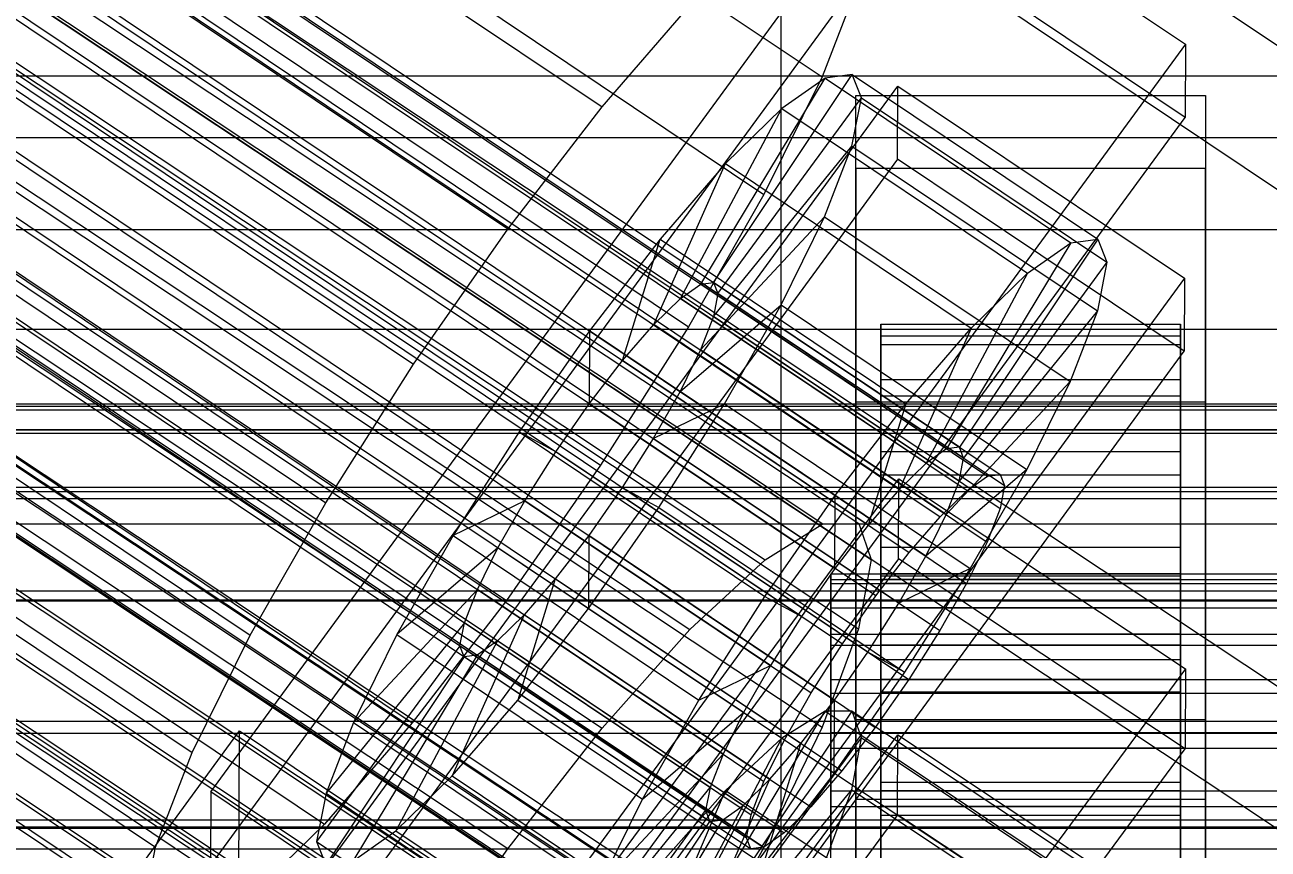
# Model space of a CAD drawing. Header units: millimetres. Extents: x -191664 to 191490, y -197311 to 10263.
# Drawn here: x -180.25 to -130.5, y -28994.79 to -28961.81 of the extents above; entities that cross this region are included whole.
import ezdxf

# ---------------------------------------------------------------- set-up
doc = ezdxf.new("R2010")
doc.units = ezdxf.units.MM
for name, color, linetype, lineweight in [('COTAS_USUARIO', 1, 'Continuous', 0), ('frontal_C01', 7, 'Continuous', 0), ('frontal_C01-mix', 7, 'Continuous', 0), ('frontal_C02', 7, 'Continuous', 0), ('frontal_C03', 7, 'Continuous', 0), ('frontal_secador', 7, 'Continuous', 0)]:
    doc.layers.add(name, color=color, linetype=linetype, lineweight=lineweight)
doc.dimstyles.new('PLANTA_100', dxfattribs={"dimtxt": 250, "dimasz": 150, "dimexe": 150, "dimexo": 80, "dimgap": 100, "dimtad": 1, "dimtih": 1, "dimtoh": 1, "dimdec": 1, "dimdsep": 46, "dimcen": 0.09, "dimclrd": 1, "dimclre": 1, "dimclrt": 1, "dimadec": 0, "dimazin": 0, "dimtfac": 1, "dimtdec": 4, "dimtofl": 0, "dimtmove": 0, "dimatfit": 3, "dimfxl": 1, "dimtolj": 1, "dimtzin": 0, "dimarcsym": 0})

# ---------------------------------------------------------------- blocks, each defined once
blk = doc.blocks.new('*D109')
at = {"layer": 'COTAS_USUARIO', "color": 1, "lineweight": -2, "transparency": 16777216}
for p, q in [((-80, -28700), (-1350, -28700)), ((-1200, -31850), (-1200, -28850)), ((-80, -32000), (-1350, -32000))]:
    blk.add_line(p, q, dxfattribs=at)
at = {"layer": 'COTAS_USUARIO', "color": 1, "transparency": 16777216}
for points in [[(-1225, -28850), (-1175, -28850), (-1200, -28700)], [(-1225, -31850), (-1175, -31850), (-1200, -32000)]]:
    blk.add_solid(points, dxfattribs=at)
at = {"layer": 'Defpoints', "color": 0, "transparency": 16777216}
for p in [(-1200, -28700), (0, -28700), (0, -32000)]:
    blk.add_point(p, dxfattribs=at)
blk = doc.blocks.new('*D111')
at = {"layer": 'COTAS_USUARIO', "color": 1, "lineweight": -2, "transparency": 16777216}
for p, q in [((-80, -27700), (-1350, -27700)), ((-1200, -31850), (-1200, -27850)), ((-80, -32000), (-1350, -32000))]:
    blk.add_line(p, q, dxfattribs=at)
at = {"layer": 'COTAS_USUARIO', "color": 1, "transparency": 16777216}
for points in [[(-1225, -27850), (-1175, -27850), (-1200, -27700)], [(-1225, -31850), (-1175, -31850), (-1200, -32000)]]:
    blk.add_solid(points, dxfattribs=at)
at = {"layer": 'Defpoints', "color": 0, "transparency": 16777216}
for p in [(-1200, -27700), (0, -27700), (0, -32000)]:
    blk.add_point(p, dxfattribs=at)

msp = doc.modelspace()

# ---------------------------------------------------------------- linework, layer by layer
at = {"layer": 'frontal_C01', "color": 252, "true_color": 0x83939a}
for p, q in [((-332.629, -28859.442), (-148.32, -28981.773)), ((-331.181, -28859.435), (-146.872, -28981.766)), ((-334.938, -28860.889), (-150.629, -28983.22)), ((-330.692, -28860.868), (-146.383, -28983.199)), ((-337.95, -28863.678), (-153.641, -28986.009)), ((-331.197, -28863.644), (-146.887, -28985.976)), ((-341.461, -28867.618), (-157.152, -28989.949)), ((-332.659, -28867.574), (-148.35, -28989.906)), ((-160.922, -28994.772), (-345.231, -28872.441)), ((-334.981, -28872.39), (-150.672, -28994.721)), ((-349.002, -28877.818), (-164.693, -29000.15)), ((-338.003, -28877.764), (-153.694, -29000.095)), ((-341.52, -28883.329), (-157.211, -29005.66)), ((-150.629, -28983.22), (-148.32, -28981.773)), ((-148.32, -28981.773), (-146.872, -28981.766)), ((-146.872, -28981.766), (-146.383, -28983.199)), ((-153.641, -28986.009), (-150.629, -28983.22)), ((-146.383, -28983.199), (-146.887, -28985.976)), ((-157.152, -28989.949), (-153.641, -28986.009)), ((-146.887, -28985.976), (-148.35, -28989.906)), ((-160.922, -28994.772), (-157.152, -28989.949)), ((-148.35, -28989.906), (-150.672, -28994.721)), ((-164.693, -29000.15), (-160.922, -28994.772)), ((-150.672, -28994.721), (-153.694, -29000.095))]:
    msp.add_line(p, q, dxfattribs=at)
at = {"layer": 'frontal_C01', "color": 9, "true_color": 0xbac6cb}
for p, q in [((-355.53, -28863.299), (-141.731, -29005.204)), ((-355.017, -28863.297), (-141.218, -29005.201)), ((-356.348, -28863.812), (-142.549, -29005.717)), ((-354.844, -28863.805), (-141.045, -29005.709)), ((-357.415, -28864.8), (-143.617, -29006.705)), ((-355.022, -28864.788), (-141.224, -29006.693)), ((-358.659, -28866.196), (-144.861, -29008.101)), ((-355.541, -28866.181), (-141.742, -29008.085)), ((-146.196, -29009.81), (-359.995, -28867.905)), ((-356.363, -28867.887), (-142.565, -29009.792)), ((-361.332, -28869.811), (-147.533, -29011.715)), ((-357.434, -28869.791), (-143.635, -29011.696)), ((-362.578, -28871.783), (-148.779, -29013.687)), ((-358.68, -28871.763), (-144.881, -29013.668)), ((-360.017, -28873.669), (-146.218, -29015.573))]:
    msp.add_line(p, q, dxfattribs=at)
at = {"layer": 'frontal_C01', "color": 139, "true_color": 0x345e4e}
for p, q in [((-130, -28988.369), (-228.298, -28923.125)), ((-228.298, -28928.813), (-130, -28994.056))]:
    msp.add_line(p, q, dxfattribs=at)
at = {"layer": 'frontal_C01', "color": 139, "true_color": 0x354b57}
for p, q in [((-450, -28966.322), (450, -28966.322)), ((-172.809, -29017.208), (-145.277, -28979.969)), ((-145.289, -28983.17), (-145.277, -28979.969)), ((-145.277, -28979.969), (-133.809, -28987.58)), ((-145.289, -28983.17), (-172.821, -29020.409)), ((-133.821, -28990.782), (-145.289, -28983.17)), ((-133.809, -28987.58), (-161.341, -29024.819)), ((-133.809, -28987.58), (-133.821, -28990.782)), ((-147, -28992.808), (-147, -28989.606)), ((-147, -28989.606), (-133, -28989.606)), ((-147, -29035.08), (-147, -28989.606)), ((-133, -28989.606), (-133, -28992.808)), ((-133, -28989.606), (-133, -29035.08)), ((-172.847, -29027.453), (-145.315, -28990.214)), ((-145.327, -28993.416), (-145.315, -28990.214)), ((-145.315, -28990.214), (-133.847, -28997.826)), ((-161.353, -29028.021), (-133.821, -28990.782)), ((-133, -28992.808), (-147, -28992.808)), ((-147, -28992.808), (-147, -29038.281)), ((-133, -29038.281), (-133, -28992.808)), ((-145.327, -28993.416), (-172.859, -29030.655)), ((-133.859, -29001.028), (-145.327, -28993.416))]:
    msp.add_line(p, q, dxfattribs=at)
at = {"layer": 'frontal_C01', "color": 155, "true_color": 0x617580}
for p, q in [((-153.199, -28997.592), (-148.226, -28989.272)), ((-152.686, -28997.59), (-147.143, -28989.267)), ((-148.226, -28989.272), (-149.953, -28990.355)), ((-147.143, -28989.267), (-148.226, -28989.272)), ((-148.226, -28989.272), (-138.396, -28995.797)), ((-147.143, -28989.267), (-137.313, -28995.791)), ((-146.777, -28990.339), (-147.143, -28989.267)), ((-154.017, -28998.105), (-149.953, -28990.355)), ((-152.513, -28998.097), (-146.777, -28990.339)), ((-149.953, -28990.355), (-152.207, -28992.441)), ((-149.953, -28990.355), (-140.123, -28996.879)), ((-147.155, -28992.416), (-146.777, -28990.339)), ((-146.777, -28990.339), (-136.948, -28996.864)), ((-155.085, -28999.093), (-152.207, -28992.441)), ((-152.207, -28992.441), (-154.833, -28995.389)), ((-152.692, -28999.081), (-147.155, -28992.416)), ((-152.207, -28992.441), (-142.377, -28998.966)), ((-148.249, -28995.356), (-147.155, -28992.416)), ((-147.155, -28992.416), (-137.325, -28998.94))]:
    msp.add_line(p, q, dxfattribs=at)
at = {"layer": 'frontal_C01-mix', "color": 253, "true_color": 0x98adb8}
msp.add_line((-150, -28744.944), (-150, -29000), dxfattribs=at)
at = {"layer": 'frontal_C02', "color": 9, "true_color": 0xbac6cb}
for p, q in [((-355.53, -28836.63), (-141.731, -28979.872)), ((-355.017, -28836.56), (-141.218, -28979.802)), ((-356.348, -28837.206), (-142.549, -28980.447)), ((-354.844, -28837.001), (-141.045, -28980.242)), ((-357.415, -28838.247), (-143.617, -28981.489)), ((-355.022, -28837.922), (-141.224, -28981.163)), ((-355.541, -28839.261), (-141.742, -28982.502)), ((-358.659, -28839.685), (-144.861, -28982.926)), ((-356.363, -28840.925), (-142.565, -28984.167)), ((-146.196, -28984.661), (-359.995, -28841.419)), ((-357.434, -28842.803), (-143.635, -28986.045)), ((-361.332, -28843.333), (-147.533, -28986.575)), ((-358.68, -28844.766), (-144.881, -28988.007)), ((-362.578, -28845.296), (-148.779, -28988.537)), ((-360.017, -28846.68), (-146.218, -28989.921)), ((-363.648, -28847.174), (-149.85, -28990.415)), ((-361.352, -28848.415), (-147.554, -28991.656)), ((-364.471, -28848.839), (-150.672, -28992.08)), ((-364.989, -28850.177), (-151.191, -28993.419)), ((-362.596, -28849.852), (-148.798, -28993.093)), ((-365.168, -28851.098), (-151.369, -28994.34)), ((-363.664, -28850.894), (-149.865, -28994.135)), ((-364.995, -28851.539), (-151.196, -28994.78)), ((-364.482, -28851.469), (-150.683, -28994.711)), ((-142.549, -28980.447), (-141.731, -28979.872)), ((-141.731, -28979.872), (-141.218, -28979.802)), ((-141.218, -28979.802), (-141.045, -28980.242)), ((-143.617, -28981.489), (-142.549, -28980.447)), ((-141.045, -28980.242), (-141.224, -28981.163)), ((-144.861, -28982.926), (-143.617, -28981.489)), ((-141.224, -28981.163), (-141.742, -28982.502)), ((-141.742, -28982.502), (-142.565, -28984.167)), ((-146.196, -28984.661), (-144.861, -28982.926)), ((-148, -28984.164), (-148, -28983.777)), ((-148, -28983.777), (-148, -28984.002)), ((-148, -28983.777), (148, -28983.777)), ((-148, -28984.002), (-148, -28984.825)), ((-148, -28984.002), (148, -28984.002)), ((-148, -28985.138), (-148, -28984.164)), ((-148, -28984.164), (148, -28984.164)), ((-142.565, -28984.167), (-143.635, -28986.045)), ((-148, -28984.825), (-148, -28986.19)), ((-148, -28984.825), (148, -28984.825)), ((-147.533, -28986.575), (-146.196, -28984.661)), ((-148, -28986.633), (-148, -28985.138)), ((-148, -28985.138), (148, -28985.138)), ((-143.635, -28986.045), (-144.881, -28988.007)), ((-148.779, -28988.537), (-147.533, -28986.575)), ((-148, -28986.19), (-148, -28988.003)), ((-148, -28986.19), (148, -28986.19)), ((-148, -28988.545), (-148, -28986.633)), ((-148, -28986.633), (148, -28986.633)), ((-148, -28988.003), (-148, -28990.141)), ((-148, -28988.003), (148, -28988.003)), ((-144.881, -28988.007), (-146.218, -28989.921)), ((-149.85, -28990.415), (-148.779, -28988.537)), ((-148, -28990.746), (-148, -28988.545)), ((-148, -28988.545), (148, -28988.545)), ((-146.218, -28989.921), (-147.554, -28991.656)), ((-150.672, -28992.08), (-149.85, -28990.415)), ((-148, -28990.141), (-148, -28992.458)), ((148, -28990.141), (-148, -28990.141)), ((-148, -28993.084), (-148, -28990.746)), ((-148, -28990.746), (148, -28990.746)), ((-151.191, -28993.419), (-150.672, -28992.08)), ((-147.554, -28991.656), (-148.798, -28993.093)), ((-148, -28992.458), (-148, -28994.797)), ((-148, -28992.458), (148, -28992.458)), ((-151.369, -28994.34), (-151.191, -28993.419)), ((-148.798, -28993.093), (-149.865, -28994.135)), ((-148, -28995.402), (-148, -28993.084)), ((-148, -28993.084), (148, -28993.084)), ((-151.196, -28994.78), (-151.369, -28994.34)), ((-149.865, -28994.135), (-150.683, -28994.711)), ((-150.683, -28994.711), (-151.196, -28994.78))]:
    msp.add_line(p, q, dxfattribs=at)
at = {"layer": 'frontal_C02', "color": 252, "true_color": 0x83939a}
for p, q in [((-332.659, -28840.412), (-148.35, -28963.896)), ((-341.461, -28841.609), (-157.152, -28965.093)), ((-334.981, -28845.111), (-150.672, -28968.595)), ((-160.922, -28969.989), (-345.231, -28846.505)), ((-338.003, -28850.411), (-153.694, -28973.895)), ((-349.002, -28851.906), (-164.693, -28975.39)), ((-341.52, -28855.95), (-157.211, -28979.434)), ((-352.519, -28857.446), (-168.21, -28980.93)), ((-345.291, -28861.352), (-160.982, -28984.836)), ((-355.541, -28862.746), (-171.232, -28986.23)), ((-349.061, -28866.248), (-164.752, -28989.732)), ((-357.863, -28867.444), (-173.554, -28990.928)), ((-352.572, -28870.304), (-168.263, -28993.788)), ((-359.326, -28871.222), (-175.016, -28994.706)), ((-355.584, -28873.244), (-171.275, -28996.728)), ((-359.83, -28873.821), (-175.521, -28997.305)), ((-357.893, -28874.868), (-173.584, -28998.352)), ((-146.887, -28960.119), (-148.35, -28963.896)), ((-157.152, -28965.093), (-153.641, -28961.037)), ((-148.35, -28963.896), (-150.672, -28968.595)), ((-160.922, -28969.989), (-157.152, -28965.093)), ((-150.672, -28968.595), (-153.694, -28973.895)), ((-164.693, -28975.39), (-160.922, -28969.989)), ((-153.694, -28973.895), (-157.211, -28979.434)), ((-168.21, -28980.93), (-164.693, -28975.39)), ((-157.211, -28979.434), (-160.982, -28984.836)), ((-171.232, -28986.23), (-168.21, -28980.93)), ((-160.982, -28984.836), (-164.752, -28989.732)), ((-173.554, -28990.928), (-171.232, -28986.23)), ((-164.752, -28989.732), (-168.263, -28993.788)), ((-175.016, -28994.706), (-173.554, -28990.928)), ((-168.263, -28993.788), (-171.275, -28996.728)), ((-175.521, -28997.305), (-175.016, -28994.706))]:
    msp.add_line(p, q, dxfattribs=at)
at = {"layer": 'frontal_C02', "color": 139, "true_color": 0x345e4e}
for p, q in [((-130, -28962.739), (-228.298, -28896.881)), ((-228.298, -28902.622), (-130, -28968.48))]:
    msp.add_line(p, q, dxfattribs=at)
at = {"layer": 'frontal_C02', "color": 139, "true_color": 0x354b57}
for p, q in [((-172.809, -28992.501), (-145.277, -28954.908)), ((-145.277, -28954.908), (-133.809, -28962.591)), ((-145.289, -28957.831), (-172.821, -28995.424)), ((-133.821, -28965.514), (-145.289, -28957.831)), ((-133.809, -28962.591), (-161.341, -29000.184)), ((-133.809, -28962.591), (-133.821, -28965.514)), ((-172.847, -29001.853), (-145.315, -28964.26)), ((-147, -28967.561), (-147, -28964.638)), ((-147, -28964.638), (-133, -28964.638)), ((-147, -29010.542), (-147, -28964.638)), ((-145.327, -28967.183), (-145.315, -28964.26)), ((-145.315, -28964.26), (-133.847, -28971.944)), ((-133, -28964.638), (-133, -28967.561)), ((-133, -28964.638), (-133, -29010.542)), ((-161.353, -29003.107), (-133.821, -28965.514)), ((-145.327, -28967.183), (-172.859, -29004.776)), ((-133.859, -28974.867), (-145.327, -28967.183)), ((-133, -28967.561), (-147, -28967.561)), ((-147, -28967.561), (-147, -29013.465)), ((-133, -29013.465), (-133, -28967.561)), ((-133.847, -28971.944), (-161.379, -29009.537)), ((-133.847, -28971.944), (-133.859, -28974.867)), ((-147, -28976.913), (-147, -28973.991)), ((-147, -28973.991), (-133, -28973.991)), ((-147, -29019.895), (-147, -28973.991)), ((-133, -28973.991), (-133, -28976.913)), ((-133, -28973.991), (-133, -29019.895)), ((-161.391, -29012.459), (-133.859, -28974.867)), ((-133, -28976.913), (-147, -28976.913)), ((-147, -28976.913), (-147, -29022.817)), ((-133, -29022.817), (-133, -28976.913)), ((-177.394, -28997.89), (-171.658, -28990.058)), ((-171.715, -29004.086), (-171.658, -28990.058)), ((-171.658, -28990.058), (-160.19, -28997.741)), ((-172.809, -28992.501), (-172.821, -28995.424)), ((-161.341, -29000.184), (-172.809, -28992.501))]:
    msp.add_line(p, q, dxfattribs=at)
at = {"layer": 'frontal_C02', "color": 8, "true_color": 0x697a83}
for p, q in [((300, -28963.86), (-300, -28963.86)), ((300, -28977.08), (-300, -28977.08)), ((300, -28980.321), (-300, -28980.321)), ((300, -28984.83), (-300, -28984.83))]:
    msp.add_line(p, q, dxfattribs=at)
at = {"layer": 'frontal_C02', "color": 155, "true_color": 0x617580}
for p, q in [((-153.199, -28972.188), (-148.226, -28963.944)), ((-152.686, -28972.118), (-147.143, -28963.797)), ((-148.226, -28963.944), (-149.953, -28965.159)), ((-147.143, -28963.797), (-148.226, -28963.944)), ((-148.226, -28963.944), (-138.396, -28970.53)), ((-147.143, -28963.797), (-137.313, -28970.383)), ((-146.777, -28964.727), (-147.143, -28963.797)), ((-152.513, -28972.559), (-146.777, -28964.727)), ((-147.155, -28966.671), (-146.777, -28964.727)), ((-146.777, -28964.727), (-136.948, -28971.313)), ((-154.017, -28972.763), (-149.953, -28965.159)), ((-149.953, -28965.159), (-152.207, -28967.358)), ((-149.953, -28965.159), (-140.123, -28971.745)), ((-152.692, -28973.48), (-147.155, -28966.671)), ((-148.249, -28969.497), (-147.155, -28966.671)), ((-147.155, -28966.671), (-137.325, -28973.257)), ((-155.085, -28973.805), (-152.207, -28967.358)), ((-152.207, -28967.358), (-154.833, -28970.392)), ((-152.207, -28967.358), (-142.377, -28973.944)), ((-153.21, -28974.818), (-148.249, -28969.497)), ((-149.985, -28973.012), (-148.249, -28969.497)), ((-148.249, -28969.497), (-138.419, -28976.083)), ((-154.833, -28970.392), (-157.653, -28974.055)), ((-156.329, -28975.243), (-154.833, -28970.392)), ((-154.833, -28970.392), (-145.003, -28976.978)), ((-138.396, -28970.53), (-143.369, -28978.774)), ((-137.313, -28970.383), (-142.856, -28978.704)), ((-140.123, -28971.745), (-138.396, -28970.53)), ((-138.396, -28970.53), (-137.313, -28970.383)), ((-137.313, -28970.383), (-136.948, -28971.313)), ((-136.948, -28971.313), (-142.683, -28979.145)), ((-136.948, -28971.313), (-137.325, -28973.257)), ((-154.017, -28972.763), (-153.199, -28972.188)), ((-153.199, -28972.188), (-152.686, -28972.118)), ((-143.369, -28978.774), (-153.199, -28972.188)), ((-142.856, -28978.704), (-152.686, -28972.118)), ((-152.686, -28972.118), (-152.513, -28972.559)), ((-140.123, -28971.745), (-144.188, -28979.349)), ((-142.377, -28973.944), (-140.123, -28971.745)), ((-152.513, -28972.559), (-152.692, -28973.48)), ((-142.683, -28979.145), (-152.513, -28972.559)), ((-155.085, -28973.805), (-154.017, -28972.763)), ((-154.033, -28976.483), (-149.985, -28973.012)), ((-144.188, -28979.349), (-154.017, -28972.763)), ((-152.246, -28976.976), (-149.985, -28973.012)), ((-149.985, -28973.012), (-140.156, -28979.598)), ((-152.692, -28973.48), (-153.21, -28974.818)), ((-142.862, -28980.066), (-152.692, -28973.48)), ((-137.325, -28973.257), (-142.862, -28980.066)), ((-137.325, -28973.257), (-138.419, -28976.083)), ((-157.653, -28974.055), (-160.474, -28978.095)), ((-157.653, -28974.055), (-157.665, -28976.977)), ((-147.823, -28980.64), (-157.653, -28974.055)), ((-156.329, -28975.243), (-155.085, -28973.805)), ((-145.255, -28980.391), (-155.085, -28973.805)), ((-146, -28983.777), (-146, -28973.783)), ((-146, -28973.783), (-146, -28974.259)), ((-146, -28973.783), (-134, -28973.783)), ((-146, -28974.601), (-146, -28973.783)), ((-142.377, -28973.944), (-145.255, -28980.391)), ((-145.003, -28976.978), (-142.377, -28973.944)), ((-134, -28974.259), (-134, -28973.783)), ((-134, -28973.783), (-134, -28983.777)), ((-134, -28973.783), (-134, -28974.601)), ((-146, -28984.002), (-146, -28974.259)), ((-146, -28974.259), (-146, -28975.996)), ((-146, -28974.259), (-134, -28974.259)), ((-146, -28984.164), (-146, -28974.601)), ((-146, -28974.601), (-134, -28974.601)), ((-146, -28976.657), (-146, -28974.601)), ((-134, -28975.996), (-134, -28974.259)), ((-134, -28974.259), (-134, -28984.002)), ((-134, -28974.601), (-134, -28984.164)), ((-134, -28974.601), (-134, -28976.657)), ((-153.21, -28974.818), (-154.033, -28976.483)), ((-143.38, -28981.404), (-153.21, -28974.818)), ((-157.665, -28976.977), (-156.329, -28975.243)), ((-146.499, -28981.828), (-156.329, -28975.243)), ((-146, -28984.825), (-146, -28975.996)), ((-146, -28975.996), (-146, -28978.877)), ((-146, -28975.996), (-134, -28975.996)), ((-138.419, -28976.083), (-143.38, -28981.404)), ((-138.419, -28976.083), (-140.156, -28979.598)), ((-134, -28978.877), (-134, -28975.996)), ((-134, -28975.996), (-134, -28984.825)), ((-154.033, -28976.483), (-155.103, -28978.361)), ((-144.203, -28983.069), (-154.033, -28976.483)), ((-146, -28985.138), (-146, -28976.657)), ((-146, -28976.657), (-134, -28976.657)), ((-146, -28979.812), (-146, -28976.657)), ((-134, -28976.657), (-134, -28985.138)), ((-134, -28976.657), (-134, -28979.812)), ((-159.001, -28978.891), (-157.665, -28976.977)), ((-157.665, -28976.977), (-147.835, -28983.563)), ((-155.103, -28978.361), (-152.246, -28976.976)), ((-154.877, -28981.12), (-152.246, -28976.976)), ((-152.246, -28976.976), (-142.416, -28983.562)), ((-147.823, -28980.64), (-145.003, -28976.978)), ((-145.003, -28976.978), (-146.499, -28981.828)), ((-160.474, -28978.095), (-163.105, -28982.239)), ((-159.001, -28978.891), (-160.474, -28978.095)), ((-160.474, -28978.095), (-150.644, -28984.681)), ((-155.103, -28978.361), (-156.35, -28980.324)), ((-145.274, -28984.947), (-155.103, -28978.361)), ((-160.247, -28980.854), (-159.001, -28978.891)), ((-149.171, -28985.477), (-159.001, -28978.891)), ((-146, -28986.19), (-146, -28978.877)), ((-146, -28978.877), (-146, -28982.705)), ((-146, -28978.877), (-134, -28978.877)), ((-143.369, -28978.774), (-144.188, -28979.349)), ((-142.856, -28978.704), (-143.369, -28978.774)), ((-142.862, -28980.066), (-142.683, -28979.145)), ((-142.683, -28979.145), (-142.856, -28978.704)), ((-134, -28982.705), (-134, -28978.877)), ((-134, -28978.877), (-134, -28986.19)), ((-144.188, -28979.349), (-145.255, -28980.391)), ((-140.156, -28979.598), (-144.203, -28983.069)), ((-140.156, -28979.598), (-142.416, -28983.562)), ((-146, -28986.633), (-146, -28979.812)), ((-146, -28979.812), (-134, -28979.812)), ((-146, -28983.85), (-146, -28979.812)), ((-143.38, -28981.404), (-142.862, -28980.066)), ((-134, -28979.812), (-134, -28986.633)), ((-134, -28979.812), (-134, -28983.85)), ((-156.35, -28980.324), (-157.686, -28982.238)), ((-156.35, -28980.324), (-154.877, -28981.12)), ((-146.52, -28986.91), (-156.35, -28980.324)), ((-150.644, -28984.681), (-147.823, -28980.64)), ((-147.835, -28983.563), (-147.823, -28980.64)), ((-145.255, -28980.391), (-146.499, -28981.828)), ((-160.247, -28980.854), (-163.105, -28982.239)), ((-161.318, -28982.732), (-160.247, -28980.854)), ((-150.417, -28987.44), (-160.247, -28980.854)), ((-157.698, -28985.161), (-154.877, -28981.12)), ((-154.877, -28981.12), (-145.047, -28987.706)), ((-144.203, -28983.069), (-143.38, -28981.404)), ((-146.499, -28981.828), (-147.835, -28983.563)), ((-163.105, -28982.239), (-165.365, -28986.203)), ((-163.105, -28982.239), (-153.275, -28988.825)), ((-157.686, -28982.238), (-159.022, -28983.973)), ((-157.686, -28982.238), (-157.698, -28985.161)), ((-147.856, -28988.824), (-157.686, -28982.238)), ((-161.318, -28982.732), (-165.365, -28986.203)), ((-162.14, -28984.397), (-161.318, -28982.732)), ((-151.488, -28989.318), (-161.318, -28982.732)), ((-146, -28988.003), (-146, -28982.705)), ((-146, -28982.705), (-146, -28987.218)), ((-146, -28982.705), (-134, -28982.705)), ((-145.274, -28984.947), (-144.203, -28983.069)), ((-134, -28987.218), (-134, -28982.705)), ((-134, -28982.705), (-134, -28988.003)), ((-147.835, -28983.563), (-149.171, -28985.477)), ((-142.416, -28983.562), (-145.274, -28984.947)), ((-142.416, -28983.562), (-145.047, -28987.706)), ((-159.022, -28983.973), (-160.518, -28988.823)), ((-159.022, -28983.973), (-160.266, -28985.41)), ((-149.192, -28990.559), (-159.022, -28983.973)), ((-146, -28984.002), (-146, -28983.777)), ((-134, -28983.777), (-146, -28983.777)), ((-146, -28983.777), (-146, -28984.164)), ((-146, -28988.545), (-146, -28983.85)), ((-146, -28983.85), (-134, -28983.85)), ((-146, -28988.495), (-146, -28983.85)), ((-146, -28984.825), (-146, -28984.002)), ((-134, -28984.002), (-146, -28984.002)), ((-134, -28983.777), (-134, -28984.002)), ((-134, -28984.164), (-134, -28983.777)), ((-134, -28983.85), (-134, -28988.545)), ((-134, -28983.85), (-134, -28988.495)), ((-134, -28984.002), (-134, -28984.825)), ((-162.14, -28984.397), (-167.102, -28989.718)), ((-162.659, -28985.735), (-162.14, -28984.397)), ((-152.311, -28990.983), (-162.14, -28984.397)), ((-134, -28984.164), (-146, -28984.164)), ((-146, -28984.164), (-146, -28985.138)), ((-134, -28985.138), (-134, -28984.164)), ((-153.275, -28988.825), (-150.644, -28984.681)), ((-150.644, -28984.681), (-149.171, -28985.477)), ((-146.52, -28986.91), (-145.274, -28984.947)), ((-146, -28986.19), (-146, -28984.825)), ((-134, -28984.825), (-146, -28984.825)), ((-134, -28984.825), (-134, -28986.19)), ((-160.266, -28985.41), (-163.144, -28991.857)), ((-160.266, -28985.41), (-161.333, -28986.452)), ((-160.518, -28988.823), (-157.698, -28985.161)), ((-150.436, -28991.996), (-160.266, -28985.41)), ((-157.698, -28985.161), (-147.868, -28991.746)), ((-149.171, -28985.477), (-150.417, -28987.44)), ((-134, -28985.138), (-146, -28985.138)), ((-146, -28985.138), (-146, -28986.633)), ((-134, -28986.633), (-134, -28985.138)), ((-162.659, -28985.735), (-168.196, -28992.544)), ((-162.837, -28986.656), (-162.659, -28985.735)), ((-152.829, -28992.321), (-162.659, -28985.735)), ((-165.365, -28986.203), (-167.102, -28989.718)), ((-161.333, -28986.452), (-165.397, -28994.056)), ((-165.365, -28986.203), (-155.535, -28992.789)), ((-161.333, -28986.452), (-162.151, -28987.027)), ((-151.503, -28993.038), (-161.333, -28986.452)), ((-146, -28988.003), (-146, -28986.19)), ((-134, -28986.19), (-146, -28986.19)), ((-134, -28986.19), (-134, -28988.003)), ((-162.837, -28986.656), (-168.573, -28994.488)), ((-162.664, -28987.097), (-168.208, -28995.418)), ((-162.151, -28987.027), (-167.125, -28995.271)), ((-162.664, -28987.097), (-162.837, -28986.656)), ((-153.008, -28993.242), (-162.837, -28986.656)), ((-162.151, -28987.027), (-162.664, -28987.097)), ((-152.835, -28993.683), (-162.664, -28987.097)), ((-152.321, -28993.613), (-162.151, -28987.027)), ((-147.856, -28988.824), (-146.52, -28986.91)), ((-145.047, -28987.706), (-146.52, -28986.91)), ((-134, -28986.633), (-146, -28986.633)), ((-146, -28986.633), (-146, -28988.545)), ((-134, -28988.545), (-134, -28986.633)), ((-153.275, -28988.825), (-150.417, -28987.44)), ((-150.417, -28987.44), (-151.488, -28989.318)), ((-146, -28987.218), (-146, -28990.141)), ((-134, -28987.218), (-146, -28987.218)), ((-146, -28987.218), (-146, -28992.11)), ((-134, -28990.141), (-134, -28987.218)), ((-134, -28992.11), (-134, -28987.218)), ((-145.047, -28987.706), (-147.868, -28991.746)), ((-146, -28990.141), (-146, -28988.003)), ((-134, -28988.003), (-146, -28988.003)), ((-134, -28988.003), (-134, -28990.141)), ((-146, -28990.746), (-146, -28988.495)), ((-146, -28988.495), (-134, -28988.495)), ((-146, -28993.432), (-146, -28988.495)), ((-134, -28988.545), (-146, -28988.545)), ((-146, -28988.545), (-146, -28990.746)), ((-134, -28988.495), (-134, -28990.746)), ((-134, -28988.495), (-134, -28993.432)), ((-134, -28990.746), (-134, -28988.545)), ((-163.144, -28991.857), (-160.518, -28988.823)), ((-160.518, -28988.823), (-150.688, -28995.409)), ((-155.535, -28992.789), (-153.275, -28988.825)), ((-149.192, -28990.559), (-147.856, -28988.824)), ((-147.868, -28991.746), (-147.856, -28988.824)), ((-155.535, -28992.789), (-151.488, -28989.318)), ((-151.488, -28989.318), (-152.311, -28990.983)), ((-167.102, -28989.718), (-168.196, -28992.544)), ((-167.102, -28989.718), (-157.272, -28996.304)), ((-150.688, -28995.409), (-149.192, -28990.559)), ((-150.436, -28991.996), (-149.192, -28990.559)), ((-146, -28990.141), (-134, -28990.141)), ((-146, -28992.458), (-146, -28990.141)), ((-134, -28990.141), (-134, -28992.458)), ((-157.272, -28996.304), (-152.311, -28990.983)), ((-152.311, -28990.983), (-152.829, -28992.321)), ((-134, -28990.746), (-146, -28990.746)), ((-146, -28990.746), (-146, -28993.084)), ((-134, -28993.084), (-134, -28990.746)), ((-165.397, -28994.056), (-163.144, -28991.857)), ((-163.144, -28991.857), (-153.314, -28998.443)), ((-153.314, -28998.443), (-150.436, -28991.996)), ((-151.503, -28993.038), (-150.436, -28991.996)), ((-147.868, -28991.746), (-150.688, -28995.409)), ((-168.196, -28992.544), (-168.573, -28994.488)), ((-168.196, -28992.544), (-158.366, -28999.13)), ((-158.366, -28999.13), (-152.829, -28992.321)), ((-152.829, -28992.321), (-153.008, -28993.242)), ((-146, -28992.458), (-146, -28992.11)), ((-146, -28992.11), (-146, -28997.047)), ((-146, -28992.11), (-134, -28992.11)), ((-146, -28994.797), (-146, -28992.458)), ((-134, -28992.458), (-146, -28992.458)), ((-134, -28997.047), (-134, -28992.11)), ((-134, -28992.11), (-134, -28992.458)), ((-134, -28992.458), (-134, -28994.797)), ((-157.272, -28996.304), (-155.535, -28992.789)), ((-155.567, -29000.642), (-151.503, -28993.038)), ((-152.321, -28993.613), (-151.503, -28993.038)), ((-158.743, -29001.074), (-153.008, -28993.242)), ((-153.008, -28993.242), (-152.835, -28993.683)), ((-146, -28993.084), (-146, -28993.432)), ((-134, -28993.084), (-146, -28993.084)), ((-146, -28993.084), (-146, -28995.402)), ((-146, -28993.432), (-134, -28993.432)), ((-146, -28998.324), (-146, -28993.432)), ((-134, -28993.432), (-134, -28993.084)), ((-134, -28995.402), (-134, -28993.084)), ((-134, -28993.432), (-134, -28998.324)), ((-167.125, -28995.271), (-165.397, -28994.056)), ((-165.397, -28994.056), (-155.567, -29000.642)), ((-158.378, -29002.004), (-152.835, -28993.683)), ((-157.295, -29001.857), (-152.321, -28993.613)), ((-152.835, -28993.683), (-152.321, -28993.613)), ((-168.573, -28994.488), (-168.208, -28995.418)), ((-168.573, -28994.488), (-158.743, -29001.074))]:
    msp.add_line(p, q, dxfattribs=at)
at = {"layer": 'frontal_C02', "color": 251, "true_color": 0x586d65}
for p, q in [((250, -28976.99), (-250, -28976.99)), ((-250, -28981.769), (250, -28981.769))]:
    msp.add_line(p, q, dxfattribs=at)
at = {"layer": 'frontal_C03', "color": 252, "true_color": 0x83939a}
for p, q in [((-250, -28977.216), (250, -28977.216)), ((-250, -28978.01), (250, -28978.01)), ((-250, -28978.153), (250, -28978.153)), ((-250, -28980.481), (250, -28980.481)), ((-250, -28980.757), (250, -28980.757)), ((-250, -28984.46), (250, -28984.46)), ((-250, -28984.851), (250, -28984.851)), ((-250, -28989.676), (250, -28989.676)), ((-250, -28990.155), (250, -28990.155))]:
    msp.add_line(p, q, dxfattribs=at)
at = {"layer": 'frontal_C03', "color": 9, "true_color": 0xbac6cb}
for p, q in [((-450, -28993.615), (450, -28993.615)), ((-450, -28993.897), (450, -28993.897)), ((-450, -28993.947), (450, -28993.947)), ((-450, -28994.772), (450, -28994.772))]:
    msp.add_line(p, q, dxfattribs=at)
at = {"layer": 'frontal_secador', "color": 253, "true_color": 0xa8b3b5}
for p, q in [((-1250, -28970), (1250, -28970)), ((1250, -28974), (-1250, -28974))]:
    msp.add_line(p, q, dxfattribs=at)
at = {"layer": 'frontal_secador', "color": 8, "true_color": 0x617680}
msp.add_line((-1250, -28978), (1250, -28978), dxfattribs=at)

# ---------------------------------------------------------------- dimensions: what is measured, and where the dimension line sits
at = {"layer": 'COTAS_USUARIO'}
for p2, picture, middle in [((0, -27700), '*D111', (-1200, -29850)), ((0, -28700), '*D109', (-1200, -30350))]:
    dim = msp.add_aligned_dim(p1=(0, -32000), p2=p2, distance=1200, dimstyle='PLANTA_100', dxfattribs=at)
    dim.commit()
    dim.dimension.update_dxf_attribs({"geometry": picture, "text_midpoint": middle})

doc.saveas('drawing.dxf')
